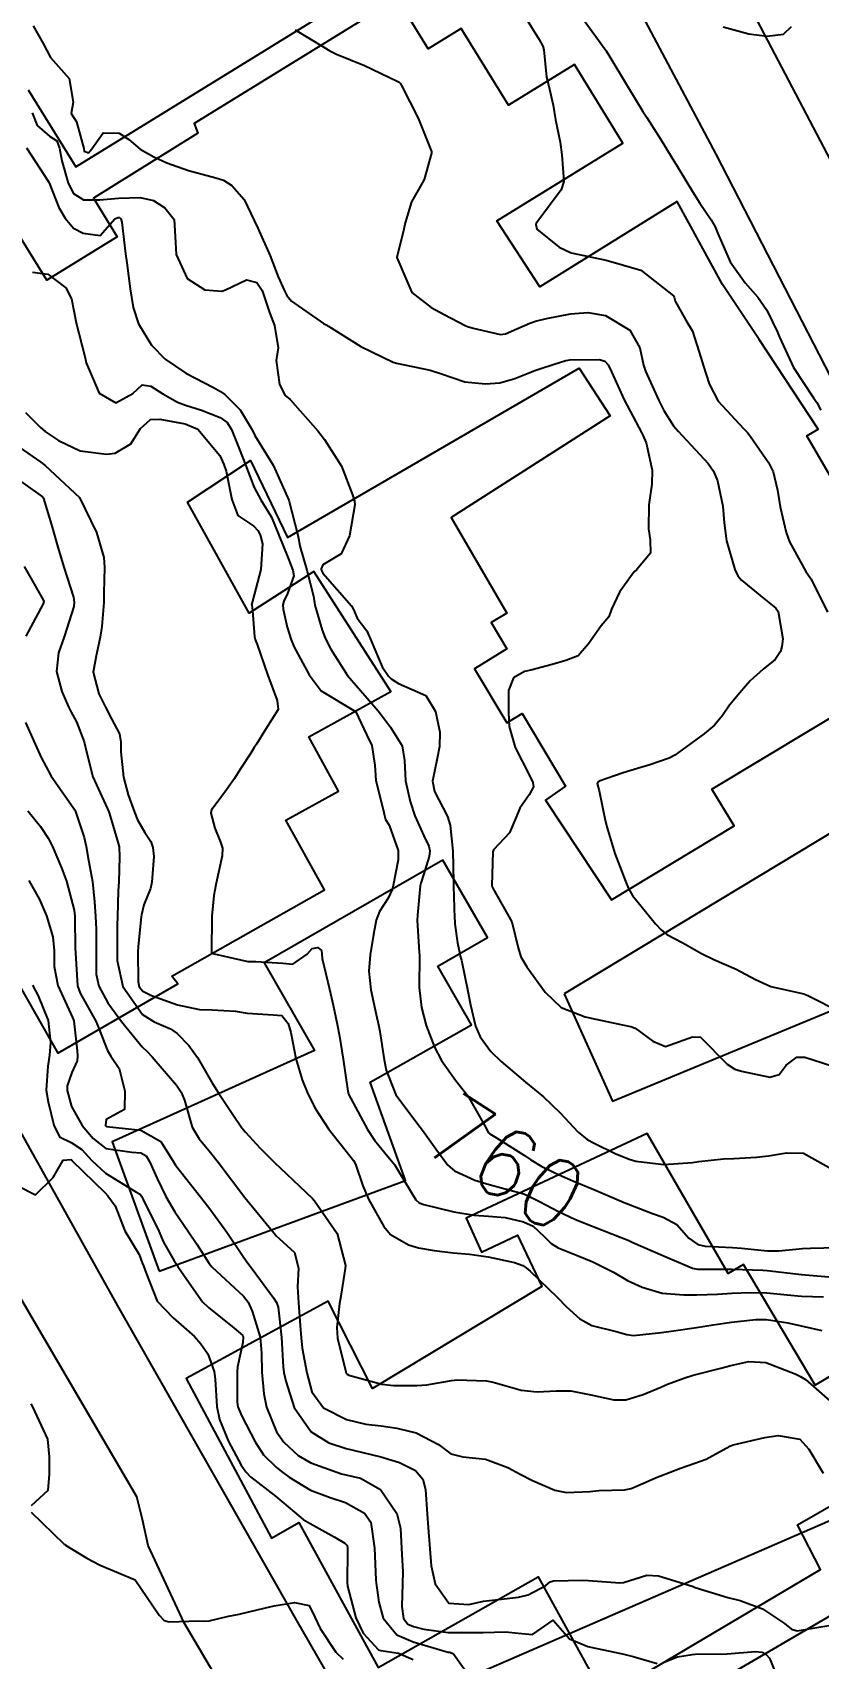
# Model space of a CAD drawing. Header units: metres. Extents: x 318500 to 325275, y 7408834 to 7428799.
# Drawn here: x 322531.8 to 322576.8, y 7421714.8 to 7421808 of the extents above; entities that cross this region are included whole.
import ezdxf
from ezdxf.enums import TextEntityAlignment as Align

# ---------------------------------------------------------------- set-up
doc = ezdxf.new("R2010")
doc.units = ezdxf.units.M
doc.header["$MEASUREMENT"] = 0
doc.layers.add('_TEXTO_CONGELA', color=45, linetype='Continuous', plot=False)
for name, color, linetype in [('Cotas', 45, 'Continuous'), ('Curvas de Nivel 1m', 11, 'Continuous'), ('Curvas de Nivel 5m', 15, 'Continuous'), ('Edificações', 30, 'Continuous'), ('Vias Primárias', 230, 'Continuous')]:
    doc.layers.add(name, color=color, linetype=linetype)
doc.styles.add('Style-STANDARD', font='STANDARD.shx')

msp = doc.modelspace()

# ---------------------------------------------------------------- linework, layer by layer
at = {"layer": '_TEXTO_CONGELA'}
msp.add_line((322653.4, 7421755.6), (322103.818, 7421517.364), dxfattribs=at)
at = {"layer": 'Curvas de Nivel 1m', "flags": 128}
for points, elevation in [([(322531.826, 7421808.401), (322532.399, 7421807.406), (322532.818, 7421806.598), (322533.878, 7421805.384), (322534.121, 7421804.039), (322533.993, 7421803.382), (322534.301, 7421802.913), (322534.724, 7421801.37), (322534.748, 7421801.227), (322534.992, 7421801.122), (322535.179, 7421801.366), (322535.842, 7421802.276), (322536.759, 7421802.263), (322537.31, 7421801.896), (322537.952, 7421801.332), (322538.744, 7421800.894), (322539.487, 7421800.561), (322540.732, 7421800.109), (322542.3, 7421799.701), (322542.724, 7421799.562), (322543.217, 7421799.263), (322543.913, 7421798.453), (322544.485, 7421797.243), (322544.693, 7421796.807), (322545.403, 7421795.229), (322545.859, 7421794.015), (322546.228, 7421793.216), (322546.368, 7421792.944), (322546.634, 7421792.618), (322548.474, 7421791.339), (322548.621, 7421791.262), (322548.669, 7421791.238), (322548.749, 7421791.188), (322550.603, 7421790.02), (322552.463, 7421789.132), (322552.589, 7421789.082), (322552.653, 7421789.065), (322554.583, 7421788.673), (322555.225, 7421788.455), (322556.574, 7421788.006), (322557.757, 7421787.877), (322558.573, 7421787.942), (322559.431, 7421788.188), (322560.584, 7421788.644), (322560.87, 7421788.741), (322561.688, 7421789.014), (322562.366, 7421789.231), (322562.594, 7421789.266), (322564.296, 7421789.273), (322564.593, 7421789.185), (322564.783, 7421788.968), (322564.976, 7421788.574), (322565.709, 7421786.959), (322566.544, 7421785.374), (322566.696, 7421785.102), (322566.78, 7421784.946), (322566.975, 7421784.502), (322567.313, 7421782.938), (322567.298, 7421782.138), (322567.125, 7421780.94), (322567.105, 7421779.579), (322567.206, 7421778.939), (322567.215, 7421778.172), (322566.435, 7421777.25), (322566.283, 7421777.101), (322566.167, 7421776.953), (322565.434, 7421775.941), (322564.979, 7421774.964), (322564.829, 7421774.533), (322564.39, 7421774.01), (322563.667, 7421772.981), (322563.075, 7421772.284), (322562.365, 7421772.016), (322561.57, 7421771.803), (322560.357, 7421771.471), (322559.988, 7421771.401), (322559.354, 7421771.04), (322559.068, 7421770.314), (322559.071, 7421769.042), (322559.114, 7421768.24), (322559.457, 7421767.038), (322560.276, 7421765.423), (322560.472, 7421765.027), (322560.51, 7421764.783), (322560.26, 7421764.331), (322559.731, 7421763.552), (322559.516, 7421763.037), (322559.124, 7421762.148), (322558.221, 7421761.177), (322558.176, 7421761.051), (322558.117, 7421759.125), (322558.129, 7421759.051), (322558.188, 7421758.929), (322559.265, 7421757.039), (322559.624, 7421755.557), (322559.785, 7421755.034), (322560.131, 7421754.454), (322561.185, 7421753.014), (322562.097, 7421752.124), (322563.473, 7421751.596), (322564.088, 7421751.47), (322565.969, 7421751.064), (322566.081, 7421751.041), (322566.335, 7421750.946), (322567.347, 7421750.206), (322568.07, 7421749.892), (322569.62, 7421750.441), (322570.075, 7421750.428), (322571.607, 7421748.875), (322572.056, 7421748.595), (322572.43, 7421748.489), (322574.05, 7421748.142), (322574.586, 7421748.298), (322574.992, 7421748.826), (322575.603, 7421749.281), (322576.067, 7421749.292), (322577.614, 7421748.794)], 757), ([(322546.845, 7421808.181), (322548.485, 7421807.193), (322548.827, 7421806.971), (322549.217, 7421806.792), (322550.815, 7421806.138), (322552.692, 7421805.241), (322552.801, 7421805.18), (322552.856, 7421805.129), (322552.944, 7421804.983), (322553.902, 7421803.119), (322554.652, 7421801.21), (322554.658, 7421801.111), (322554.238, 7421799.604), (322553.969, 7421799.118), (322553.506, 7421798.328), (322553.155, 7421797.125), (322553.073, 7421796.747), (322552.67, 7421795.13), (322553.54, 7421793.121), (322554.631, 7421792.256), (322555.384, 7421791.855), (322556.621, 7421791.218), (322556.72, 7421791.177), (322557.045, 7421791.074), (322558.615, 7421790.714), (322558.908, 7421790.755), (322559.55, 7421791.041), (322560.293, 7421791.363), (322560.624, 7421791.479), (322561.246, 7421791.64), (322562.629, 7421791.904), (322563.628, 7421791.983), (322564.628, 7421791.809), (322566.039, 7421790.956), (322566.605, 7421789.956), (322566.809, 7421788.947), (322566.922, 7421788.608), (322567.692, 7421786.933), (322567.987, 7421786.362), (322568.545, 7421785.47), (322568.794, 7421785.167), (322569.048, 7421784.912), (322570.516, 7421783.315), (322570.832, 7421782.887), (322571.066, 7421782.32), (322571.366, 7421780.881), (322571.436, 7421779.915), (322571.578, 7421778.879), (322572.062, 7421777.248), (322572.219, 7421776.872), (322572.426, 7421776.623), (322573.51, 7421775.757), (322574.403, 7421775.034), (322574.536, 7421774.838), (322574.81, 7421773.259), (322574.752, 7421772.834), (322574.665, 7421772.546), (322574.369, 7421772.079), (322573.676, 7421771.534), (322572.936, 7421770.861), (322572.666, 7421770.545), (322572.34, 7421770.179), (322571.744, 7421769.461), (322571.343, 7421768.88), (322570.878, 7421768.321), (322570.309, 7421767.836), (322569.038, 7421766.909), (322568.612, 7421766.599), (322568.293, 7421766.421), (322567.18, 7421766.043), (322566.282, 7421765.777), (322565.655, 7421765.581), (322564.272, 7421765.109), (322564.188, 7421765.055), (322564.167, 7421764.972), (322564.264, 7421764.548), (322564.607, 7421762.966), (322564.716, 7421762.485), (322565.176, 7421760.96), (322565.783, 7421759.368), (322565.959, 7421758.952), (322566.184, 7421758.559), (322567.51, 7421756.93), (322567.82, 7421756.588), (322568.154, 7421756.325), (322569.08, 7421755.836), (322570.143, 7421755.228), (322570.852, 7421754.883), (322572.132, 7421754.329), (322573.247, 7421753.73), (322574.117, 7421753.337), (322576.005, 7421752.918), (322576.111, 7421752.884), (322576.278, 7421752.808), (322578.101, 7421751.876)], 756), ([(322563.194, 7421808.995), (322564.234, 7421807.584), (322564.675, 7421806.972), (322564.826, 7421806.736), (322565.896, 7421804.959), (322566.785, 7421803.498), (322566.999, 7421803.163), (322567.141, 7421802.945), (322567.805, 7421801.894), (322568.4, 7421800.925), (322568.742, 7421800.358), (322569.621, 7421798.906), (322570.051, 7421798.237), (322570.704, 7421797.293), (322570.933, 7421796.888), (322571.076, 7421796.504), (322571.79, 7421794.879), (322572.652, 7421793.672), (322573.364, 7421792.859), (322573.888, 7421792.106), (322574.502, 7421790.842), (322574.616, 7421790.563), (322575.411, 7421788.828), (322576.564, 7421787.079), (322576.749, 7421786.808), (322576.987, 7421786.374)], 754), ([(322571.385, 7421808.359), (322572.846, 7421807.96), (322573.891, 7421807.808), (322574.846, 7421807.927), (322575.31, 7421808.378)], 753), ([(322531.766, 7421803.415), (322532.044, 7421802.692), (322532.757, 7421802.091), (322533.169, 7421801.809), (322533.329, 7421801.391), (322533.466, 7421800.662), (322533.829, 7421799.383), (322534.125, 7421798.793), (322534.711, 7421798.441), (322535.636, 7421798.436), (322536.712, 7421798.538), (322537.957, 7421798.576), (322538.711, 7421798.389), (322539.37, 7421797.973), (322539.913, 7421797.302), (322539.985, 7421795.996), (322540.021, 7421795.3), (322540.649, 7421793.919), (322541.669, 7421793.28), (322542.639, 7421793.202), (322542.855, 7421793.267), (322544.058, 7421793.839), (322544.647, 7421793.689), (322544.946, 7421793.235), (322545.373, 7421791.974), (322545.665, 7421791.224), (322545.876, 7421789.946), (322545.753, 7421789.223), (322545.946, 7421787.843), (322546.261, 7421787.214), (322546.435, 7421787.088), (322546.558, 7421786.992), (322548.135, 7421785.194), (322548.533, 7421784.702), (322549.506, 7421783.175), (322550.122, 7421781.529), (322550.236, 7421781.164), (322550.255, 7421780.94), (322549.951, 7421779.168), (322549.484, 7421778.135), (322548.435, 7421777.515), (322548.339, 7421777.283), (322548.354, 7421777.191), (322548.428, 7421777.033), (322550.063, 7421775.165), (322550.185, 7421774.95), (322550.393, 7421774.448), (322550.957, 7421773.723), (322551.201, 7421773.148), (322551.839, 7421771.656), (322552.193, 7421771.132), (322552.348, 7421770.967), (322552.768, 7421770.701), (322554.334, 7421770.023), (322554.881, 7421769.102), (322555.136, 7421767.925), (322555.118, 7421767.098), (322554.988, 7421766.401), (322554.722, 7421765.103), (322554.841, 7421764.522), (322555.576, 7421763.09), (322555.739, 7421762.591), (322555.887, 7421761.085), (322555.924, 7421759.354), (322555.928, 7421759.084), (322555.983, 7421757.262), (322555.991, 7421757.083), (322555.999, 7421756.923), (322556.148, 7421755.842), (322556.276, 7421755.213), (322556.311, 7421755.077), (322556.373, 7421754.84), (322556.742, 7421753.071), (322556.888, 7421752.278), (322557.185, 7421751.063), (322557.456, 7421750.442), (322558.066, 7421749.611), (322558.645, 7421749.044), (322560.042, 7421747.854), (322561.073, 7421747.014), (322562.017, 7421746.116), (322563.078, 7421744.984), (322563.593, 7421744.573), (322563.994, 7421744.35), (322565.193, 7421743.753), (322565.985, 7421743.427), (322566.369, 7421743.327), (322567.983, 7421743.133), (322569.629, 7421743.251), (322569.986, 7421743.302), (322571.408, 7421743.456), (322571.989, 7421743.48), (322573.299, 7421743.542), (322573.992, 7421743.631), (322575.024, 7421743.795), (322575.994, 7421743.774), (322577.775, 7421742.792)], 758), ([(322531.43, 7421801.42), (322532.721, 7421799.449), (322532.739, 7421799.4), (322533.296, 7421797.988), (322533.663, 7421797.385), (322534.131, 7421796.818), (322534.687, 7421796.523), (322535.653, 7421796.392), (322536.511, 7421797.352), (322536.643, 7421797.408), (322536.701, 7421797.419), (322536.764, 7421797.413), (322536.854, 7421797.348), (322536.895, 7421797.149), (322537.107, 7421795.343), (322537.184, 7421794.82), (322537.373, 7421793.339), (322537.561, 7421792.268), (322537.868, 7421791.331), (322538.602, 7421790.103), (322539.389, 7421789.308), (322540.578, 7421788.493), (322542.166, 7421787.674), (322542.563, 7421787.452), (322542.807, 7421787.266), (322543.692, 7421786.393), (322544.372, 7421785.243), (322544.535, 7421784.923), (322545.572, 7421783.224), (322546.48, 7421781.21), (322547.001, 7421779.205), (322547.136, 7421778.517), (322547.504, 7421777.199), (322547.886, 7421775.717), (322547.971, 7421775.194), (322548.386, 7421773.76), (322548.549, 7421773.355), (322548.623, 7421773.186), (322548.883, 7421772.672), (322549.838, 7421771.168), (322550.342, 7421770.596), (322551.601, 7421769.141), (322551.91, 7421768.73), (322552.311, 7421768.212), (322552.978, 7421767.123), (322553.111, 7421766.298), (322553.168, 7421765.121), (322553.427, 7421763.943), (322553.708, 7421763.115), (322554.229, 7421761.971), (322554.506, 7421761.389), (322554.563, 7421761.105), (322554.535, 7421760.785), (322554.199, 7421759.732), (322554.04, 7421759.264), (322554.012, 7421759.112), (322553.862, 7421757.416), (322553.846, 7421757.113), (322553.949, 7421755.304), (322553.962, 7421755.112), (322553.954, 7421753.27), (322553.963, 7421753.111), (322554.095, 7421752.124), (322554.356, 7421751.106), (322554.833, 7421749.863), (322555.224, 7421749.093), (322556.043, 7421747.967), (322556.746, 7421747.069), (322557.718, 7421745.34), (322557.861, 7421745.052), (322557.917, 7421744.969), (322557.998, 7421744.896), (322558.384, 7421744.658), (322559.986, 7421743.637), (322560.352, 7421743.393), (322560.979, 7421743.015), (322561.655, 7421742.685), (322561.973, 7421742.536), (322562.766, 7421742.19), (322563.961, 7421741.698), (322565.698, 7421740.953), (322565.949, 7421740.848), (322567.331, 7421740.317), (322567.942, 7421740.114), (322568.727, 7421739.697), (322569.415, 7421738.898), (322569.925, 7421738.541), (322570.356, 7421738.454), (322571.923, 7421738.379), (322572.443, 7421738.342), (322573.92, 7421738.187), (322574.578, 7421738.173), (322575.923, 7421738.317), (322576.391, 7421738.338), (322577.924, 7421738.37)], 759), ([(322531.373, 7421786.242), (322532.223, 7421785.405), (322532.536, 7421785.14), (322533.279, 7421784.639), (322534.52, 7421784.048), (322536.022, 7421783.85), (322536.519, 7421783.917), (322537.415, 7421784.449), (322537.978, 7421785.328), (322538.545, 7421785.832), (322539.09, 7421785.856), (322540.543, 7421785.595), (322541.268, 7421785.283), (322542.518, 7421783.776), (322542.755, 7421783.266), (322542.882, 7421782.887), (322543.218, 7421781.259), (322543.549, 7421780.332), (322544.465, 7421779.72), (322544.711, 7421779.485), (322544.829, 7421779.234), (322544.976, 7421778.708), (322544.865, 7421777.233), (322544.773, 7421776.886), (322544.403, 7421775.428), (322544.355, 7421775.286), (322544.338, 7421775.241), (322544.35, 7421775.191), (322544.397, 7421774.894), (322544.519, 7421773.376), (322544.556, 7421773.237), (322544.671, 7421772.94), (322545.254, 7421771.226), (322545.813, 7421769.733), (322545.858, 7421769.217), (322545.146, 7421768.065), (322544.63, 7421767.235), (322544.499, 7421767.035), (322544.292, 7421766.707), (322543.717, 7421765.81), (322543.357, 7421765.254), (322542.906, 7421764.614), (322542.247, 7421763.738), (322542.049, 7421763.466), (322542, 7421763.272), (322542.231, 7421762.419), (322542.564, 7421761.605), (322542.672, 7421761.263), (322542.657, 7421760.82), (322542.318, 7421759.268), (322542.29, 7421759.167), (322542.179, 7421758.544), (322542.061, 7421757.371), (322542.056, 7421757.271), (322542.037, 7421755.375), (322542.042, 7421755.271), (322542.139, 7421755.223), (322542.202, 7421755.206), (322544.133, 7421754.759), (322544.594, 7421754.773), (322546.132, 7421754.668), (322546.713, 7421754.622), (322547.528, 7421755.196), (322547.814, 7421755.522), (322548.144, 7421755.565), (322548.35, 7421755.395), (322548.37, 7421755.187), (322548.39, 7421754.932), (322548.802, 7421753.18), (322549.016, 7421752.256), (322549.259, 7421751.172), (322549.39, 7421750.487), (322549.596, 7421749.167), (322549.854, 7421747.342), (322549.907, 7421747.161), (322550.026, 7421746.918), (322550.991, 7421745.145), (322551.386, 7421744.531), (322551.987, 7421743.798), (322552.53, 7421743.124), (322553.433, 7421741.632), (322553.754, 7421741.103), (322553.947, 7421740.928), (322554.214, 7421740.829), (322555.94, 7421740.421), (322557.101, 7421740.226), (322557.937, 7421740.174), (322558.891, 7421740.085), (322559.932, 7421739.853), (322560.496, 7421739.589), (322561.127, 7421739.012), (322561.517, 7421738.599), (322561.92, 7421738.354), (322562.966, 7421737.933), (322563.909, 7421737.55), (322565.094, 7421736.958), (322565.893, 7421736.489), (322566.734, 7421736.091), (322567.882, 7421735.753), (322569.125, 7421735.657), (322569.881, 7421735.651), (322571.068, 7421735.692), (322571.883, 7421735.756), (322572.94, 7421735.798), (322573.884, 7421735.774), (322575.047, 7421735.658), (322575.882, 7421735.584), (322577.143, 7421735.536)], 761), ([(322530.528, 7421784.599), (322532.251, 7421783.404), (322532.507, 7421783.198), (322534.48, 7421781.37), (322535.452, 7421779.36), (322535.868, 7421777.927), (322535.914, 7421777.355), (322535.867, 7421775.897), (322535.866, 7421775.355), (322535.766, 7421773.977), (322535.665, 7421773.357), (322535.431, 7421772.292), (322535.255, 7421771.361), (322535.585, 7421770.104), (322535.96, 7421769.354), (322536.313, 7421768.688), (322536.779, 7421767.817), (322536.842, 7421767.342), (322536.845, 7421766.788), (322537.001, 7421765.339), (322537.26, 7421764.329), (322537.631, 7421763.329), (322537.81, 7421762.899), (322538.228, 7421762.158), (322538.563, 7421761.655), (322538.683, 7421761.313), (322538.74, 7421760.784), (322538.632, 7421759.313), (322538.548, 7421758.951), (322538.171, 7421758.023), (322538.032, 7421757.451), (322538.015, 7421757.321), (322537.842, 7421755.624), (322537.829, 7421755.323), (322537.832, 7421753.605), (322537.893, 7421753.322), (322538.106, 7421753.062), (322538.601, 7421752.814), (322540.095, 7421752.279), (322541.348, 7421752.014), (322542.091, 7421751.997), (322543.423, 7421751.914), (322544.088, 7421751.806), (322545.586, 7421751.719), (322546.087, 7421751.681), (322546.447, 7421751.206), (322546.587, 7421750.692), (322546.876, 7421749.202), (322547.241, 7421747.993), (322547.562, 7421747.187), (322548.017, 7421746.32), (322548.749, 7421745.173), (322549.985, 7421743.629), (322550.192, 7421743.366), (322550.303, 7421743.155), (322550.728, 7421741.915), (322551.05, 7421741.144), (322551.927, 7421739.569), (322552.318, 7421739.124), (322553.339, 7421738.533), (322553.913, 7421738.355), (322554.808, 7421738.194), (322555.91, 7421738.061), (322556.839, 7421737.995), (322557.908, 7421737.845), (322559.423, 7421737.516), (322559.903, 7421737.334), (322560.084, 7421737.209), (322560.32, 7421737.024), (322561.878, 7421735.504), (322562.387, 7421734.992), (322563.17, 7421734.287), (322563.859, 7421733.903), (322565.253, 7421733.559), (322565.854, 7421733.376), (322566.234, 7421733.325), (322567.856, 7421733.497), (322568.543, 7421733.596), (322569.859, 7421733.791), (322570.802, 7421733.939), (322571.862, 7421734.092), (322573.26, 7421734.245), (322573.864, 7421734.241), (322575.101, 7421734.06), (322575.861, 7421733.876), (322577.042, 7421733.614)], 762), ([(322530.499, 7421782.717), (322532.353, 7421781.402), (322532.41, 7421781.332), (322532.477, 7421781.112), (322532.867, 7421779.797), (322532.98, 7421779.392), (322533.187, 7421778.651), (322533.573, 7421777.383), (322534.124, 7421775.654), (322534.177, 7421775.373), (322534.142, 7421775.119), (322533.605, 7421773.382), (322533.28, 7421772.472), (322533.148, 7421771.388), (322533.469, 7421770.247), (322533.842, 7421769.377), (322534.006, 7421769.063), (322534.311, 7421768.506), (322534.739, 7421767.366), (322534.871, 7421766.785), (322535.25, 7421765.36), (322536.077, 7421763.517), (322536.159, 7421763.351), (322536.181, 7421763.293), (322536.238, 7421763.107), (322536.638, 7421761.749), (322536.743, 7421761.335), (322536.776, 7421760.769), (322536.726, 7421759.335), (322536.7, 7421758.817), (322536.653, 7421757.335), (322536.639, 7421756.851), (322536.629, 7421755.335), (322536.633, 7421754.835), (322536.962, 7421753.331), (322538.086, 7421751.733), (322538.749, 7421751.31), (322539.688, 7421750.908), (322540.073, 7421750.634), (322540.748, 7421749.961), (322541.238, 7421749.272), (322542.039, 7421747.875), (322542.422, 7421747.256), (322543.26, 7421745.999), (322543.789, 7421745.242), (322543.997, 7421744.978), (322544.837, 7421744.076), (322545.696, 7421743.214), (322545.976, 7421742.936), (322547.827, 7421741.182), (322547.948, 7421741.053), (322549.248, 7421739.167), (322549.725, 7421737.339), (322549.717, 7421737.162), (322549.462, 7421735.579), (322549.379, 7421735.165), (322549.228, 7421733.787), (322549.277, 7421733.166), (322549.739, 7421731.243), (322549.773, 7421731.16), (322549.819, 7421731.102), (322549.92, 7421731.057), (322551.811, 7421730.545), (322552.476, 7421730.454), (322553.81, 7421730.456), (322554.399, 7421730.507), (322555.815, 7421730.752), (322556.107, 7421730.784), (322557.815, 7421730.734), (322558.201, 7421730.657), (322559.808, 7421730.198), (322560.715, 7421730.102), (322561.807, 7421730.164), (322562.646, 7421730.149), (322563.804, 7421729.932), (322565.119, 7421729.638), (322565.8, 7421729.64), (322566.788, 7421729.953), (322567.812, 7421730.37), (322568.2, 7421730.529), (322569.178, 7421730.9), (322569.669, 7421731.045), (322569.823, 7421731.087), (322571.25, 7421731.454), (322571.831, 7421731.603), (322572.862, 7421731.828), (322573.834, 7421731.782), (322575.51, 7421731.13), (322575.823, 7421730.977), (322576.095, 7421730.807), (322577.798, 7421729.318)], 763), ([(322531.308, 7421777.417), (322532.402, 7421775.505), (322532.427, 7421775.4), (322532.399, 7421775.268), (322531.396, 7421773.415)], 764), ([(322531.372, 7421768.471), (322531.866, 7421767.404), (322532.286, 7421766.471), (322532.86, 7421765.391), (322534.24, 7421763.402), (322534.256, 7421763.37), (322534.735, 7421761.875), (322534.856, 7421761.36), (322534.995, 7421760.572), (322535.212, 7421759.355), (322535.339, 7421758.186), (322535.394, 7421757.351), (322535.423, 7421756.622), (322535.432, 7421755.351), (322535.437, 7421754.034), (322535.576, 7421753.348), (322536.096, 7421752.398), (322536.88, 7421751.332), (322538.066, 7421749.875), (322538.347, 7421749.6), (322538.641, 7421749.311), (322540.036, 7421747.67), (322540.301, 7421747.286), (322540.489, 7421746.818), (322540.937, 7421745.276), (322541.332, 7421744.609), (322541.986, 7421743.814), (322542.432, 7421743.255), (322543.95, 7421741.24), (322545.61, 7421739.215), (322545.748, 7421739.043), (322545.917, 7421738.888), (322546.801, 7421738.088), (322547.03, 7421737.193), (322546.97, 7421736.108), (322547.024, 7421735.193), (322547.132, 7421733.909), (322547.177, 7421733.19), (322547.244, 7421732.599), (322547.505, 7421731.185), (322547.804, 7421730.101), (322548.464, 7421729.173), (322549.783, 7421728.503), (322550.889, 7421728.251), (322551.78, 7421728.142), (322552.679, 7421728.016), (322553.776, 7421727.739), (322555.067, 7421727.087), (322555.762, 7421726.534), (322556.461, 7421726.368), (322557.758, 7421726.229), (322559.027, 7421725.754), (322559.745, 7421725.377), (322560.443, 7421725.013), (322561.732, 7421724.468), (322562.399, 7421724.321), (322563.731, 7421724.386), (322564.255, 7421724.44), (322565.733, 7421724.489), (322566.111, 7421724.559), (322566.948, 7421724.928), (322567.494, 7421725.172), (322567.745, 7421725.27), (322568.94, 7421725.714), (322569.757, 7421726), (322570.4, 7421726.244), (322571.563, 7421726.872), (322571.7, 7421726.942), (322571.771, 7421726.975), (322571.956, 7421727.051), (322573.776, 7421727.48), (322574.535, 7421727.586), (322575.776, 7421727.387), (322576.288, 7421726.805), (322577.116, 7421725.43)], 764), ([(322531.579, 7421759.406), (322532.174, 7421758.321), (322532.582, 7421757.394), (322532.942, 7421756.182), (322533.025, 7421755.387), (322533.028, 7421754.485), (322533.232, 7421753.383), (322534.083, 7421751.564), (322534.15, 7421751.369), (322534.334, 7421749.638), (322534.37, 7421749.365), (322534.344, 7421749.078), (322534.045, 7421748.398), (322533.77, 7421747.638), (322533.766, 7421747.374), (322534.016, 7421746.463), (322534.62, 7421745.361), (322535.255, 7421744.613), (322535.987, 7421744.056), (322537.474, 7421743.837), (322537.985, 7421743.801), (322538.292, 7421743.625), (322538.494, 7421743.312), (322538.938, 7421742.333), (322539.434, 7421741.298), (322539.937, 7421740.415), (322540.731, 7421739.278), (322541.21, 7421738.567), (322541.902, 7421737.457), (322542.065, 7421737.258), (322543.875, 7421735.587), (322544.144, 7421735.236), (322544.37, 7421734.724), (322544.83, 7421733.225), (322544.913, 7421732.306), (322544.927, 7421731.223), (322545.039, 7421729.984), (322545.19, 7421729.219), (322545.769, 7421727.807), (322546.2, 7421727.203), (322547.018, 7421726.456), (322547.748, 7421726.019), (322549.504, 7421725.401), (322549.743, 7421725.337), (322550.588, 7421725.147), (322551.731, 7421724.506), (322552.668, 7421723.116), (322552.877, 7421722.288), (322552.943, 7421721.111), (322553.01, 7421719.77), (322553.006, 7421719.11), (322552.955, 7421717.796), (322553.053, 7421717.109), (322553.303, 7421716.781), (322553.625, 7421716.646), (322554.223, 7421716.495), (322555.622, 7421716.305), (322556.859, 7421716.298), (322557.622, 7421716.297), (322558.927, 7421716.335), (322559.622, 7421716.267), (322560.449, 7421716.185), (322561.63, 7421717), (322562.565, 7421715.931), (322563.615, 7421715.495), (322564.056, 7421715.405), (322565.611, 7421715.075), (322566.218, 7421714.934), (322567.604, 7421714.531)], 766), ([(322531.78, 7421753.403), (322532.101, 7421752.791), (322532.671, 7421751.391), (322532.81, 7421750.131), (322532.757, 7421749.39), (322532.666, 7421748.776), (322532.569, 7421747.392), (322532.678, 7421746.732), (322533.01, 7421745.385), (322533.336, 7421744.723), (322533.99, 7421744.395), (322534.618, 7421743.992), (322535.188, 7421743.352), (322535.969, 7421742.63), (322537.714, 7421741.562), (322537.952, 7421741.432), (322538.034, 7421741.319), (322538.131, 7421741.133), (322539.019, 7421739.304), (322539.301, 7421738.686), (322539.903, 7421737.61), (322540.029, 7421737.416), (322540.116, 7421737.287), (322540.633, 7421736.535), (322541.538, 7421735.265), (322541.865, 7421734.937), (322543.337, 7421733.756), (322543.841, 7421733.326), (322543.868, 7421733.24), (322543.837, 7421732.919), (322543.531, 7421731.535), (322543.517, 7421731.243), (322543.525, 7421729.512), (322543.56, 7421729.242), (322543.782, 7421728.704), (322544.54, 7421727.228), (322545.027, 7421726.495), (322545.746, 7421725.774), (322546.062, 7421725.524), (322546.496, 7421725.199), (322547.729, 7421724.452), (322548.845, 7421724.047), (322549.719, 7421723.749), (322550.815, 7421723.143), (322551.188, 7421722.621), (322551.39, 7421721.135), (322551.477, 7421719.319), (322551.491, 7421719.133), (322551.644, 7421718.049), (322551.895, 7421717.126), (322552.672, 7421716.166), (322553.617, 7421715.771), (322555.487, 7421715.205), (322555.611, 7421715.18), (322555.704, 7421715.171), (322555.914, 7421715.075), (322556.759, 7421713.896)], 767), ([(322529.965, 7421742.398), (322531.95, 7421741.4), (322532.971, 7421742.379), (322533.546, 7421743.377), (322533.98, 7421743.413), (322534.01, 7421743.399), (322534.038, 7421743.369), (322535.952, 7421741.497), (322536.107, 7421741.338), (322536.519, 7421740.756), (322537.067, 7421739.329), (322537.906, 7421737.966), (322538.077, 7421737.492), (322538.142, 7421737.316), (322538.303, 7421736.904), (322538.921, 7421735.304), (322539.856, 7421734.348), (322541.061, 7421733.272), (322541.424, 7421732.854), (322541.83, 7421732.272), (322542.206, 7421731.256), (322542.251, 7421730.819), (322542.344, 7421729.254), (322542.513, 7421728.518), (322543.015, 7421727.247), (322543.747, 7421725.9), (322544.015, 7421725.509), (322544.287, 7421725.232), (322545.724, 7421724.114), (322546.809, 7421723.194), (322547.301, 7421722.781), (322547.704, 7421722.55), (322549.073, 7421721.79), (322549.693, 7421721.423), (322549.816, 7421721.283), (322549.845, 7421721.158), (322549.85, 7421720.995), (322549.825, 7421719.158), (322549.851, 7421718.963), (322550.323, 7421717.15), (322550.736, 7421716.258), (322551.612, 7421715.313), (322551.749, 7421715.265), (322552.771, 7421715.113), (322553.605, 7421714.746)], 768), ([(322531.677, 7421729.401), (322531.788, 7421729.247), (322532.646, 7421727.387), (322532.736, 7421726.372), (322532.732, 7421725.385), (322532.662, 7421724.45), (322531.712, 7421723.56)], 769), ([(322531.707, 7421723.194), (322533.602, 7421721.371), (322533.647, 7421721.338), (322533.679, 7421721.311), (322534.89, 7421720.57), (322535.668, 7421720.159), (322537.66, 7421719.32), (322539.051, 7421717.299), (322539.326, 7421716.995), (322539.626, 7421716.908), (322541.324, 7421716.962), (322541.627, 7421716.945), (322541.914, 7421716.97), (322543.029, 7421717.246), (322543.54, 7421717.332), (322543.632, 7421717.35), (322545.137, 7421717.718), (322545.639, 7421717.82), (322546.806, 7421718.029), (322547.64, 7421717.852), (322547.964, 7421717.177), (322548.275, 7421716.522), (322549.18, 7421715.164), (322549.604, 7421714.766)], 769), ([(322567.946, 7421714.574), (322568.774, 7421714.903), (322569.612, 7421715.046), (322569.776, 7421715.052), (322571.612, 7421715.082), (322573.243, 7421715.215), (322573.613, 7421715.178), (322573.839, 7421715.063), (322574.038, 7421714.834), (322574.34, 7421714.088)], 766)]:
    msp.add_lwpolyline(points, dxfattribs=dict(at, elevation=elevation))
at = {"layer": 'Curvas de Nivel 5m', "flags": 128}
for points, elevation in [([(322559.957, 7421809.039), (322560.839, 7421807.62), (322561.043, 7421807.237), (322561.097, 7421807.026), (322561.259, 7421805.476), (322561.36, 7421805.022), (322561.628, 7421803.857), (322561.778, 7421803.015), (322562.032, 7421801.74), (322562.13, 7421801.009), (322562.245, 7421799.49), (322562.103, 7421799.009), (322560.701, 7421797.13), (322560.656, 7421797.075), (322560.643, 7421797.031), (322560.696, 7421796.743), (322561.977, 7421795.715), (322562.676, 7421795.398), (322564.67, 7421794.97), (322566.662, 7421794.405), (322568.536, 7421792.922), (322568.572, 7421792.854), (322568.637, 7421792.623), (322569.248, 7421791.533), (322569.618, 7421790.905), (322570.097, 7421789.398), (322570.256, 7421788.895), (322570.575, 7421787.892), (322571.098, 7421786.885), (322572.545, 7421785.329), (322572.771, 7421785.095), (322572.944, 7421784.864), (322573.982, 7421783.384), (322574.259, 7421782.844), (322574.494, 7421781.787), (322574.651, 7421780.837), (322574.991, 7421779.358), (322575.182, 7421778.829), (322576.13, 7421777.119), (322576.344, 7421776.811), (322576.428, 7421776.68), (322577.361, 7421774.8)], 755), ([(322531.775, 7421794.291), (322532.652, 7421794.176), (322533.691, 7421793.384), (322534.009, 7421792.755), (322534.294, 7421791.375), (322534.601, 7421790.117), (322534.792, 7421789.368), (322534.864, 7421789.09), (322535.599, 7421787.36), (322536.554, 7421786.795), (322537.533, 7421787.335), (322538.064, 7421787.831), (322538.566, 7421787.745), (322539.257, 7421787.31), (322540.093, 7421786.835), (322540.554, 7421786.672), (322541.464, 7421786.368), (322542.547, 7421785.956), (322542.946, 7421785.666), (322543.19, 7421785.26), (322543.646, 7421784.13), (322543.986, 7421783.248), (322544.49, 7421781.934), (322544.879, 7421781.234), (322545.489, 7421780.243), (322545.91, 7421779.218), (322546.44, 7421777.887), (322546.711, 7421777.207), (322546.759, 7421776.873), (322546.41, 7421775.873), (322546.19, 7421775.426), (322546.139, 7421775.214), (322546.154, 7421774.97), (322546.387, 7421773.93), (322546.604, 7421773.208), (322546.789, 7421772.791), (322547.645, 7421771.197), (322548.336, 7421770.279), (322550.215, 7421769.162), (322550.29, 7421769.131), (322550.319, 7421769.09), (322550.94, 7421767.784), (322551.241, 7421767.146), (322551.402, 7421766.024), (322551.467, 7421765.142), (322551.892, 7421763.489), (322551.956, 7421763.134), (322552.021, 7421762.917), (322552.235, 7421762.584), (322552.754, 7421761.125), (322552.746, 7421760.59), (322552.467, 7421759.127), (322552.413, 7421758.902), (322552.179, 7421758.4), (322551.672, 7421757.632), (322551.494, 7421757.14), (322551.333, 7421756.323), (322551.15, 7421755.145), (322551.058, 7421754.214), (322551.179, 7421753.144), (322551.496, 7421751.732), (322551.628, 7421751.137), (322551.696, 7421750.755), (322551.95, 7421749.132), (322552.051, 7421748.53), (322552.612, 7421747.124), (322554.003, 7421745.279), (322554.136, 7421745.108), (322554.913, 7421744.02), (322555.595, 7421743.086), (322555.975, 7421742.777), (322557.136, 7421742.231), (322557.964, 7421741.982), (322559.387, 7421741.607), (322559.956, 7421741.44), (322560.247, 7421741.319), (322560.849, 7421741.017), (322561.575, 7421740.636), (322561.944, 7421740.432), (322562.925, 7421739.971), (322563.936, 7421739.571), (322565.537, 7421738.954), (322565.928, 7421738.79), (322566.209, 7421738.662), (322567.915, 7421737.909), (322569.621, 7421737.178), (322569.903, 7421737.121), (322571.653, 7421737.123), (322571.904, 7421737.127), (322573.667, 7421737.08), (322573.903, 7421737.062), (322575.883, 7421736.828), (322575.9, 7421736.822), (322576.089, 7421736.808), (322577.898, 7421736.647)], 760), ([(322531.518, 7421763.407), (322532.231, 7421762.5), (322532.675, 7421761.844), (322532.9, 7421761.39), (322533.447, 7421760.136), (322533.735, 7421759.377), (322534.165, 7421757.707), (322534.201, 7421757.369), (322534.237, 7421755.465), (322534.238, 7421755.369), (322534.238, 7421755.269), (322534.359, 7421753.366), (322534.508, 7421752.959), (322535.421, 7421751.35), (322535.612, 7421750.884), (322536.064, 7421749.705), (322536.282, 7421749.338), (322536.758, 7421748.625), (322537.083, 7421747.329), (322537.064, 7421746.28), (322536.005, 7421745.703), (322535.96, 7421745.381), (322535.976, 7421745.34), (322536.029, 7421745.31), (322537.998, 7421745.101), (322539.133, 7421744.445), (322539.863, 7421743.292), (322539.977, 7421743.086), (322541.414, 7421741.268), (322541.94, 7421740.596), (322542.925, 7421739.25), (322543.906, 7421737.798), (322544.137, 7421737.471), (322544.317, 7421737.234), (322545.594, 7421735.494), (322545.781, 7421735.211), (322545.866, 7421734.947), (322546.058, 7421733.207), (322546.158, 7421731.539), (322546.199, 7421731.204), (322546.302, 7421730.713), (322546.793, 7421729.195), (322547.769, 7421727.811), (322548.779, 7421727.17), (322549.765, 7421726.847), (322550.164, 7421726.754), (322551.759, 7421726.373), (322552.827, 7421726.041), (322553.747, 7421725.596), (322554.164, 7421725.096), (322554.319, 7421724.506), (322554.418, 7421723.093), (322554.476, 7421722.319), (322554.569, 7421721.091), (322554.637, 7421720.129), (322554.862, 7421719.088), (322555.644, 7421717.982), (322556.8, 7421717.905), (322557.646, 7421718.089), (322558.495, 7421718.19), (322559.65, 7421718.32), (322560.205, 7421718.461), (322561.211, 7421719.004), (322561.466, 7421719.199), (322561.664, 7421719.269), (322563.338, 7421719.301), (322563.665, 7421719.291), (322565.458, 7421719.148), (322565.663, 7421719.171), (322567.013, 7421719.583), (322567.669, 7421719.553), (322569.6, 7421718.951), (322569.661, 7421718.93), (322569.777, 7421718.888), (322571.652, 7421718.299), (322572.366, 7421718.136), (322573.642, 7421717.658), (322574.891, 7421716.821), (322575.308, 7421716.496), (322575.626, 7421716.392), (322577.558, 7421716.719)], 765)]:
    msp.add_lwpolyline(points, dxfattribs=dict(at, elevation=elevation))
at = {"layer": 'Edificações'}
for points in [[(322531.534, 7421804.737), (322534.259, 7421800.319), (322556.179, 7421813.84)], [(322581.216, 7421776.267), (322576.186, 7421784.904), (322576.834, 7421785.282), (322573.441, 7421790.419), (322571.353, 7421793.58), (322568.739, 7421798.34), (322560.869, 7421793.445), (322558.404, 7421797.239), (322565.627, 7421801.69), (322562.853, 7421806.193), (322559.068, 7421803.86), (322556.362, 7421808.251), (322554.475, 7421807.088), (322552.688, 7421809.988), (322541.051, 7421802.817), (322541.26, 7421802.26), (322535.273, 7421798.529), (322536.638, 7421796.316), (322532.601, 7421793.826), (322530.713, 7421796.887)], [(322528.892, 7421757.112), (322533.225, 7421749.511), (322540.123, 7421753.488), (322539.769, 7421753.93), (322548.524, 7421758.88), (322546.315, 7421762.878), (322549.33, 7421764.543), (322547.62, 7421767.639), (322552.332, 7421770.241), (322547.911, 7421777.131), (322544.197, 7421774.745), (322540.66, 7421781.108), (322544.285, 7421783.495), (322546.407, 7421779.075), (322563.131, 7421788.788), (322564.899, 7421786.048), (322555.791, 7421780.214), (322558.974, 7421774.734), (322558.09, 7421774.204), (322558.974, 7421772.701), (322557.117, 7421771.552), (322558.974, 7421768.458), (322559.859, 7421768.989), (322562.341, 7421764.817), (322561.192, 7421764.022), (322564.977, 7421758.304), (322572.007, 7421762.541), (322570.739, 7421764.645), (322579.509, 7421769.931)], [(322582.106, 7421733.704), (322576.662, 7421730.472), (322572.549, 7421737.401), (322571.661, 7421736.874), (322567.03, 7421744.899), (322556.641, 7421740.046), (322557.532, 7421738.099), (322559.588, 7421739.085), (322560.985, 7421736.127), (322551.284, 7421730.292), (322548.735, 7421735.305), (322540.583, 7421730.859), (322545.48, 7421721.699), (322547.046, 7421722.605), (322551.606, 7421714.3), (322560.774, 7421719.501), (322564.573, 7421712.566), (322576.972, 7421719.918), (322575.651, 7421722.477), (322578.376, 7421724.045)], [(322581.102, 7421719.34), (322556.901, 7421705.212), (322561.951, 7421696.652), (322563.195, 7421697.335), (322568.012, 7421688.245), (322572.937, 7421679.53), (322578.831, 7421682.677), (322573.987, 7421692.038), (322591.84, 7421701.974)]]:
    msp.add_lwpolyline(points, dxfattribs=at)
for points in [[(322562.266, 7421752.907), (322565.042, 7421746.77), (322583.555, 7421754.423), (322581.789, 7421758.794), (322583.723, 7421759.719), (322581.2, 7421764.343)], [(322539.035, 7421737.01), (322553.166, 7421742.222), (322551.147, 7421747.855), (322556.951, 7421751.134), (322555.016, 7421754.497), (322557.865, 7421756.135), (322555.305, 7421760.585), (322545.066, 7421754.695), (322547.955, 7421749.673), (322536.341, 7421744.421)]]:
    msp.add_lwpolyline(points, close=True, dxfattribs=at)
at = {"layer": 'Vias Primárias'}
for points in [[(323715.644, 7420145.548, 0), (323709.04, 7420132.939)], [(323831.088, 7420001.787, 0), (323833.844, 7420008.443, 0.220888)], [(322648.92, 7421651.614, 0.338649), (322650.413, 7421656.872), (322636.204, 7421681.554), (322618.902, 7421712.741), (322603.987, 7421739.712), (322586.463, 7421771.002), (322570.982, 7421801.055), (322564.032, 7421814.166)], [(322486.253, 7421810.89), (322495.444, 7421798.357), (322506.354, 7421782.527), (322517.616, 7421766.057), (322523.972, 7421756.914), (322525.895, 7421754.065), (322528.959, 7421748.796), (322536.657, 7421735.028), (322546.925, 7421716.991), (322557.26, 7421699.022), (322567.246, 7421681.843), (322574.38, 7421669.219, 0.122438), (322580.799, 7421662.439, 0.0718), (322588.493, 7421658.95, 0.025509), (322594.345, 7421657.571), (322631.388, 7421649.481, 0.060537)]]:
    msp.add_lwpolyline(points, format="xyb", dxfattribs=at)
for points in [[(322572.328, 7421810.636), (322589.416, 7421778.08), (322601.464, 7421754.949), (322614.57, 7421731.91), (322627.005, 7421708.968), (322640.501, 7421685.264), (322650.716, 7421667.054), (322659.777, 7421651.821)], [(322576.505, 7421652.693), (322568.339, 7421669.124), (322553.65, 7421694.517), (322540.486, 7421716.863), (322538.42, 7421721.295), (322538.091, 7421722.772), (322537.763, 7421724.085), (322526.596, 7421743.125), (322521.399, 7421751.75), (322510.388, 7421768.418), (322496.903, 7421788.18), (322482.487, 7421808.672)]]:
    msp.add_lwpolyline(points, dxfattribs=at)

# ---------------------------------------------------------------- texts
at = {"layer": 'Cotas', "style": 'Style-STANDARD'}
msp.add_text('760', height=4, rotation=326.84496, dxfattribs=at).set_placement((322558.931, 7421743.226, 760), align=Align.MIDDLE_CENTER)

doc.saveas('drawing.dxf')
